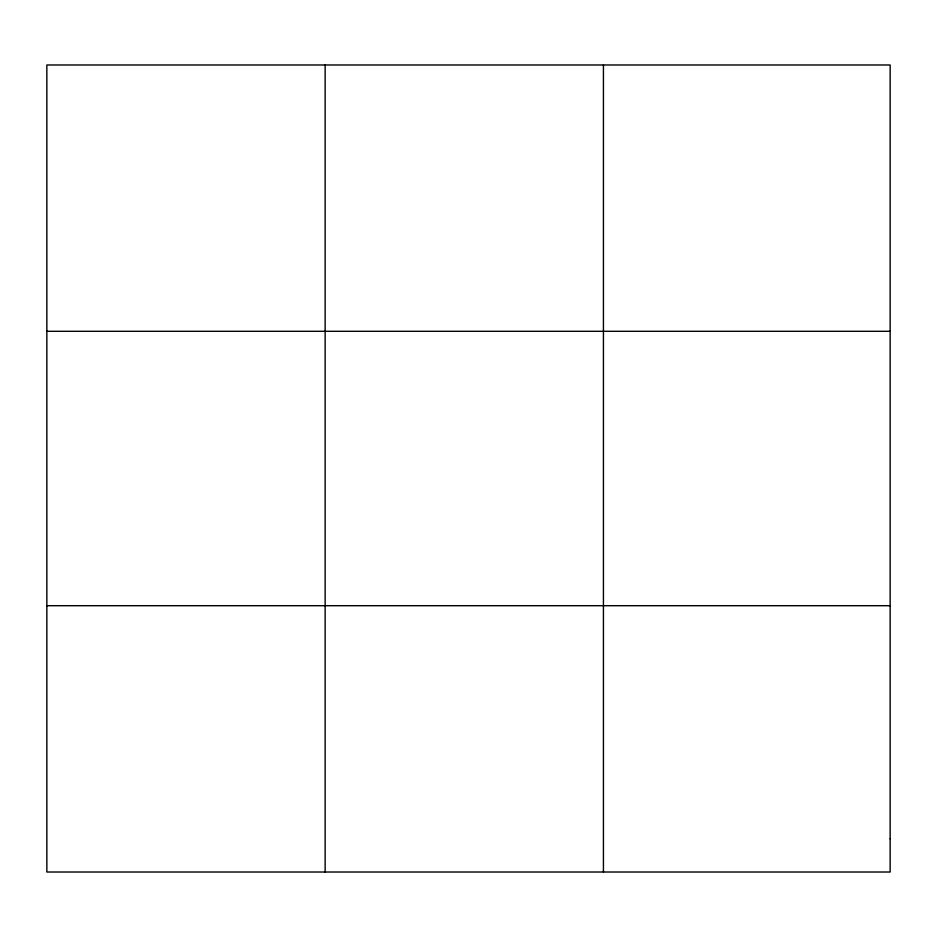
<?xml version="1.0" encoding="UTF-8"?>
<svg xmlns="http://www.w3.org/2000/svg" width="937" height="937" viewBox="0 0 937 937"><rect width="100%" height="100%" fill="white"/><g stroke="black" fill="none" stroke-linecap="round" stroke-linejoin="round"><path stroke-width="1.41" d="M325.139 64.981L325.139 872.019M603.428 64.981L603.428 872.019M46.85 331.3L890.15 331.3M46.85 605.7L890.15 605.7M890.15 838.732L890.15 872.019L46.85 872.019L46.85 64.981L890.15 64.981L890.15 838.732"/></g></svg>
